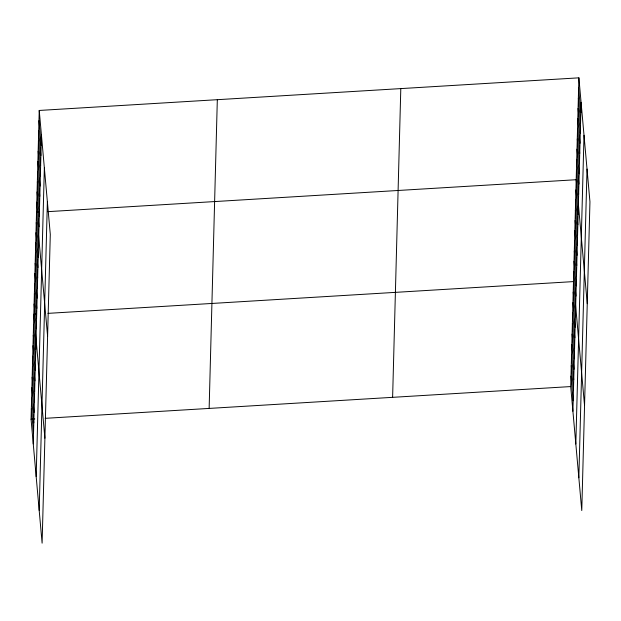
<?xml version="1.0" encoding="UTF-8"?>
<svg xmlns="http://www.w3.org/2000/svg" width="621" height="621" viewBox="0 0 621 621"><rect width="100%" height="100%" fill="white"/><g stroke="black" fill="none" stroke-linecap="round" stroke-linejoin="round"><path stroke-width="0.93" d="M39.232 110.453L50.293 234.428L42.112 543.165L31.05 419.183L39.232 110.453L578.888 77.835L589.95 201.817L581.768 510.547L570.707 386.572L578.888 77.835M33.255 443.86L41.436 135.13M36.173 476.633L44.355 167.895M39.193 510.392L47.375 201.662M209.137 408.424L217.319 99.694M392.619 397.331L400.801 88.601M572.904 411.242L581.085 102.512M575.83 444.015L584.012 135.285M578.842 477.774L587.024 169.044M39.356 212.165L36.53 212.335L47.6 336.31M47.84 211.652L576.187 179.717L587.249 303.692M36.655 314.047L33.829 314.218L44.898 438.193M47.964 313.364L573.486 281.6L584.547 405.575M31.05 419.183L34.823 418.958M45.186 418.329L570.707 386.572M578.617 88.027L580.821 112.704M578.345 98.211L580.55 122.888M578.073 108.403L580.278 133.08M577.802 118.588L580.006 143.265M577.538 128.78L579.735 153.457M577.266 138.964L579.471 163.641M576.994 149.156L579.199 173.833M576.723 159.341L578.927 184.018M576.459 169.533L578.656 194.202M575.915 189.91L578.12 214.579M575.644 200.094L577.848 224.771M575.372 210.286L577.577 234.955M575.108 220.471L577.305 245.148M574.836 230.663L577.041 255.332M574.565 240.847L576.769 265.524M574.293 251.039L576.498 275.708M574.029 261.224L576.226 285.901M573.757 271.416L575.954 296.085M573.206 292.095L575.411 316.772M572.927 302.598L575.131 327.267M572.655 313.093L574.852 337.77M572.376 323.588L574.572 348.265M572.096 334.082L574.301 358.759M571.817 344.585L574.021 369.254M571.537 355.08L573.742 379.757M571.258 365.575L573.462 390.252M570.978 376.07L573.183 400.747M38.96 120.645L41.165 145.314M38.688 130.829L40.893 155.506M38.424 141.021L40.621 165.691M38.153 151.206L40.357 175.883M37.881 161.39L40.086 186.067M37.609 171.582L39.814 196.259M37.338 181.767L39.542 206.444M37.074 191.959L39.27 216.636M36.802 202.143L39.007 226.82M36.259 222.52L38.463 247.197M35.995 232.712L38.192 257.389M35.723 242.896L37.92 267.573M35.451 253.089L37.656 277.766M35.18 263.273L37.384 287.95M34.908 273.465L37.113 298.142M34.644 283.65L36.841 308.327M34.372 293.842L36.577 318.519M34.101 304.026L36.305 328.703M33.557 324.713L35.754 349.39M33.278 335.208L35.475 359.885M32.998 345.711L35.203 370.38M32.719 356.206L34.923 380.883M32.439 366.7L34.644 391.377M32.16 377.195L34.365 401.872M31.888 387.698L34.085 412.367M31.609 398.193L33.806 422.87M31.329 408.688L33.534 433.365"/></g></svg>
